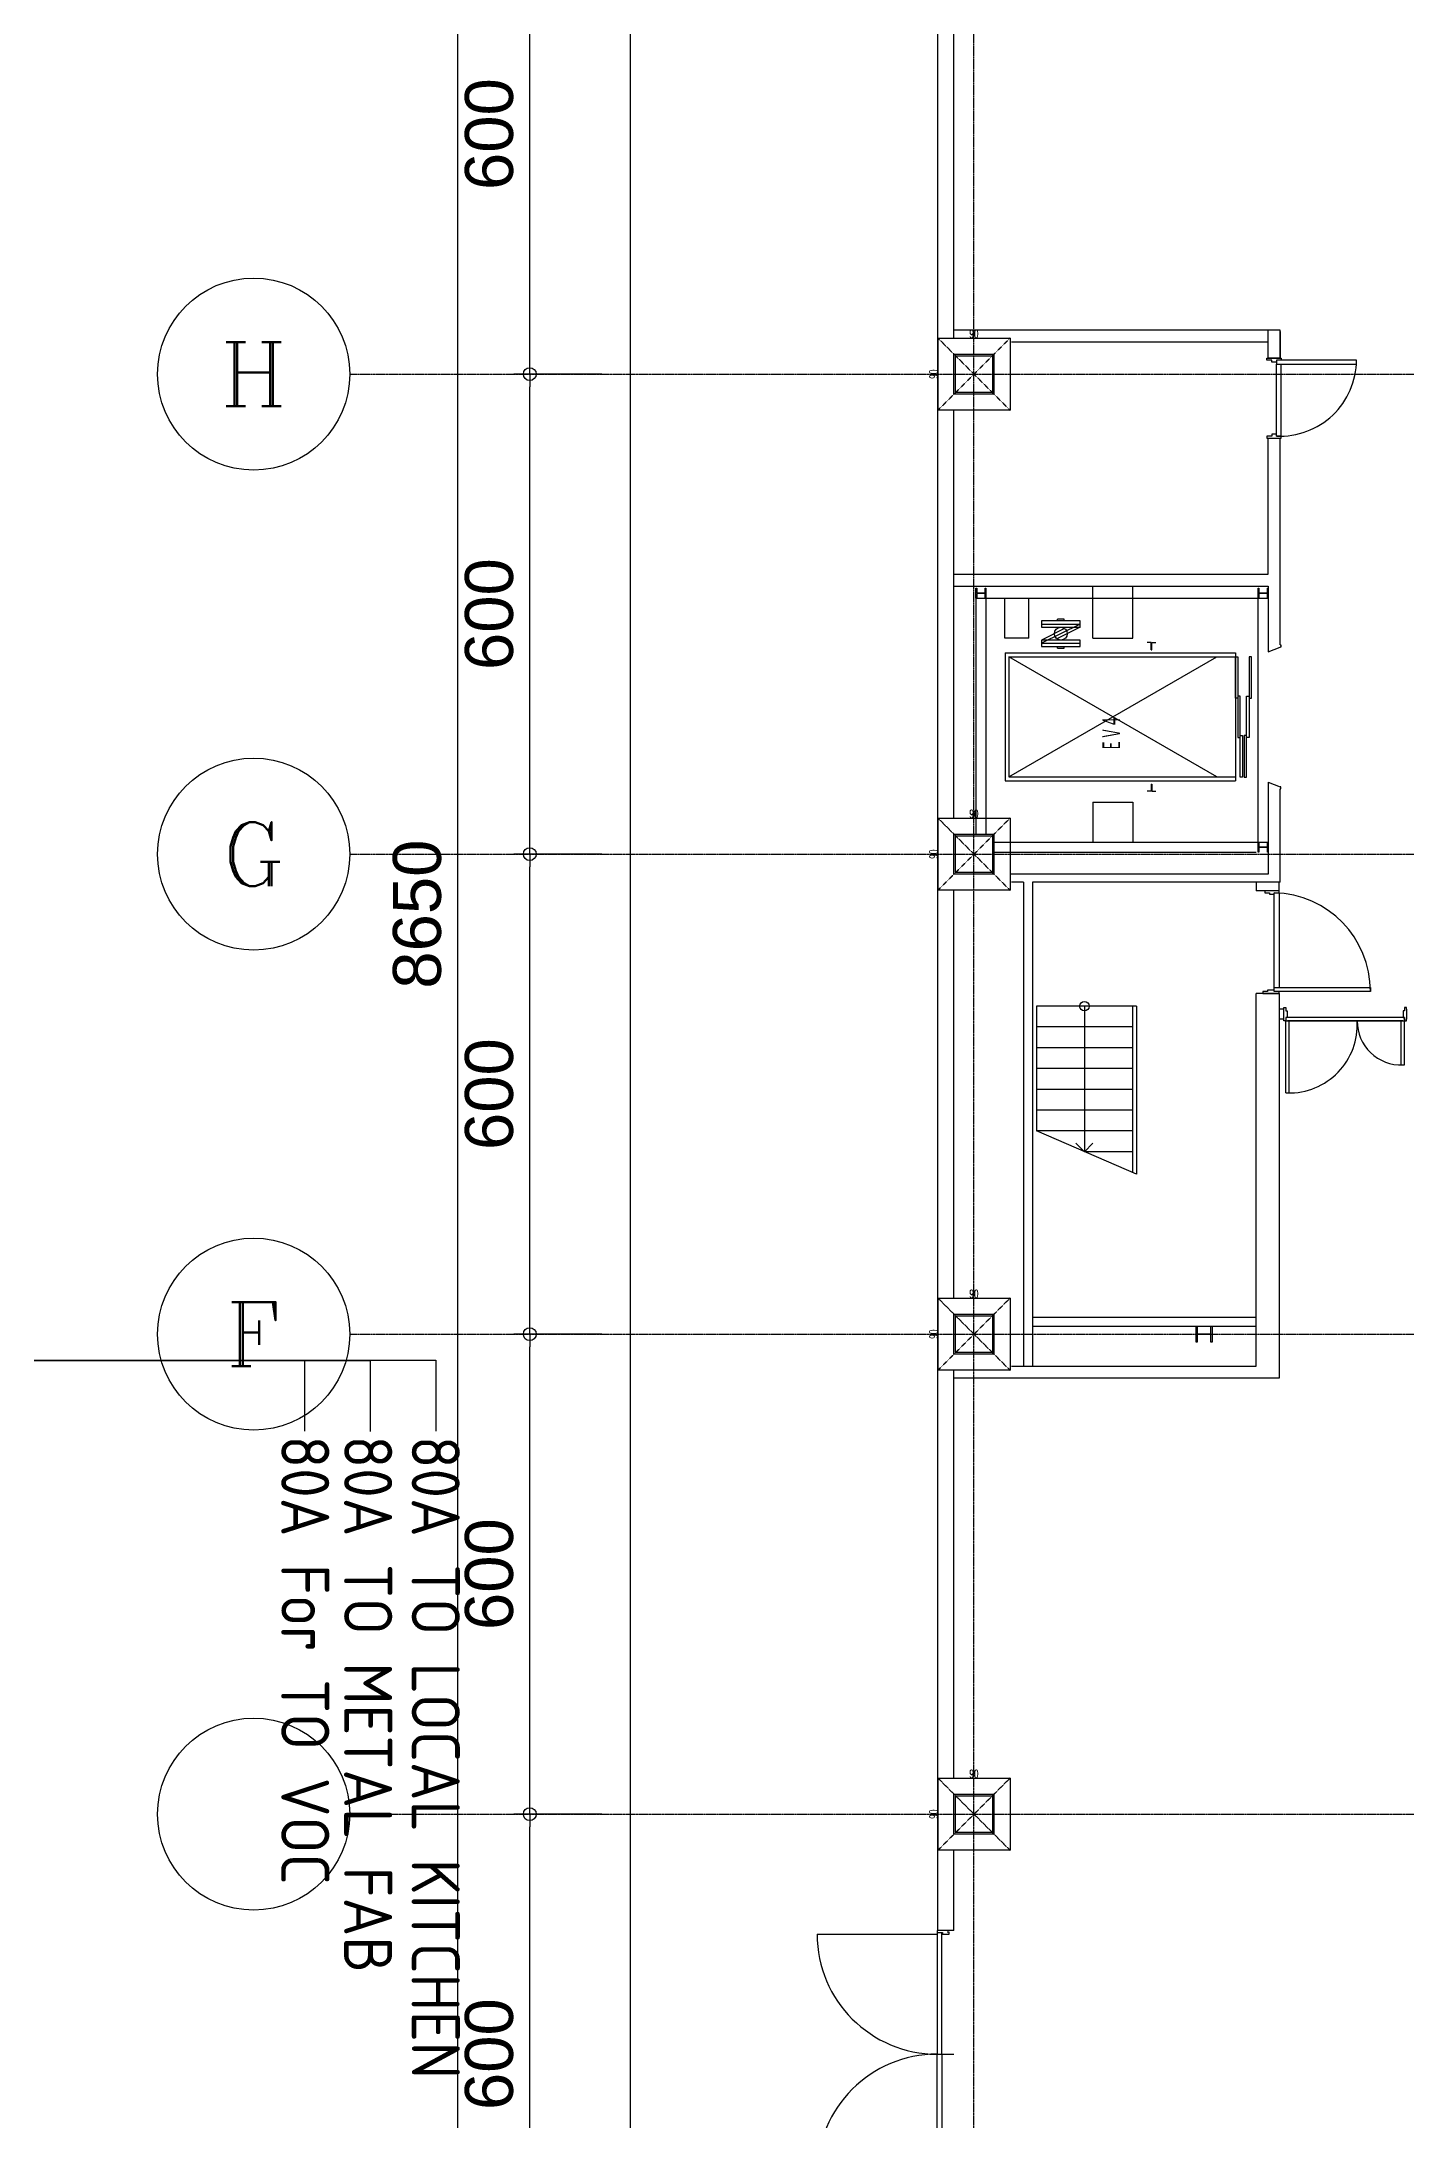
# Model space of a CAD drawing. Header units: millimetres. Extents: x -21841 to 195597, y -1659 to 112111.
# Drawn here: x -1105 to 600, y 13567 to 16166 of the extents above; entities that cross this region are included whole.
import ezdxf
from ezdxf.enums import TextEntityAlignment as Align

# ---------------------------------------------------------------- set-up
doc = ezdxf.new("R2010")
doc.units = ezdxf.units.MM
for name, pattern in [('X-N-FAB-L10$0$CENTERK5', [6.916, 6.667, -0.083, 0.083, -0.083]), ('X-N-FAB-L10$0$COL-CEN-LIN', [3.25, 2.5, -0.25, 0.25, -0.25]), ('X-N-FAB-L10$0$HIDDEN', [0.375, 0.25, -0.125])]:
    doc.linetypes.add(name, pattern=pattern)
for name, color, linetype in [('0-FMCS', 6, 'Continuous'), ('0-XREF', 7, 'Continuous'), ('188K-SM-07-F10-MECH-Nature Gas-Y2257103$0$PV-TXT', 7, 'Continuous'), ('X-N-FAB-L10$0$0-MC', 8, 'Continuous'), ('X-N-FAB-L10$0$0-NC', 8, 'Continuous'), ('X-N-FAB-L10$0$0-ND', 8, 'Continuous'), ('X-N-FAB-L10$0$08', 8, 'Continuous'), ('X-N-FAB-L10$0$A-BLOCK', 8, 'Continuous'), ('X-N-FAB-L10$0$BEAM', 8, 'Continuous'), ('X-N-FAB-L10$0$CCL', 8, 'X-N-FAB-L10$0$COL-CEN-LIN'), ('X-N-FAB-L10$0$COL', 8, 'Continuous'), ('X-N-FAB-L10$0$COL-S', 8, 'Continuous'), ('X-N-FAB-L10$0$COLINE', 8, 'X-N-FAB-L10$0$CENTERK5'), ('X-N-FAB-L10$0$DIM', 8, 'Continuous'), ('X-N-FAB-L10$0$DOOR', 8, 'Continuous')]:
    doc.layers.add(name, color=color, linetype=linetype)
doc.layers.add('X-N-FAB-L10$0$STEEL1', color=8, linetype='Continuous', lineweight=0)
doc.styles.add('188K-SM-07-F10-MECH-Nature Gas-Y2257103$0$Standard', font='arial.ttf')
doc.styles.add('188K-SM-07-F10-MECH-Nature Gas-Y2257103$0$XFM7P20PV-200K$0$aa-txt', font='isocp.shx', dxfattribs={"bigfont": 'chineset'})
doc.styles.add('X-N-FAB-L10$0$CHINA', font='simplex.shx', dxfattribs={"width": 0.75, "bigfont": 'chineset.shx'})
doc.styles.add('X-N-FAB-L10$0$COL-NUM', font='romanc')
doc.styles.add('X-N-FAB-L10$0$DIM', font='simplex.shx', dxfattribs={"width": 0.67, "bigfont": 'chineset.shx'})
doc.styles.add('X-N-FAB-L10$0$DimStyUse', font='romans.shx', dxfattribs={"width": 0.7})
doc.styles.add('X-N-FAB-L10$0$Gen-Text', font='arial.ttf', dxfattribs={"height": 2.5})
doc.dimstyles.new('188K-SM-07-F10-MECH-Nature Gas-Y2257103$0$ISO-25', dxfattribs={"dimtxt": 2.5, "dimasz": 2.5, "dimexe": 1.25, "dimexo": 0.625, "dimtad": 1, "dimtxsty": '188K-SM-07-F10-MECH-Nature Gas-Y2257103$0$Standard', "dimcen": 2.5, "dimadec": 0, "dimazin": 0, "dimtfac": 1, "dimtmove": 0, "dimatfit": 3, "dimfxl": 1, "dimarcsym": 0})
doc.dimstyles.new('X-N-FAB-L10$0$cirl', dxfattribs={"dimtxt": 200, "dimasz": 50, "dimexe": 50, "dimexo": 0, "dimgap": 20, "dimtad": 1, "dimdsep": 46, "dimtxsty": 'X-N-FAB-L10$0$DimStyUse', "dimblk": 'X-N-FAB-L10$0$_Origin', "dimcen": 10, "dimdle": 50, "dimclrt": 2, "dimazin": 0, "dimtfac": 1, "dimtix": 1, "dimtmove": 2, "dimatfit": 3, "dimfxl": 10, "dimtolj": 1, "dimarcsym": 0})
doc.dimstyles.new('X-N-FAB-L10$0$JJP_005_defpoint', dxfattribs={"dimtxt": 20, "dimasz": 0.5, "dimexe": 0.5, "dimexo": 0.5, "dimgap": 0.5, "dimtad": 1, "dimdsep": 46, "dimtxsty": 'X-N-FAB-L10$0$DIM', "dimblk": 'X-N-FAB-L10$0$_None', "dimcen": 10, "dimclrd": 256, "dimclre": 256, "dimclrt": 256, "dimadec": 0, "dimazin": 0, "dimtfac": 1, "dimtix": 1, "dimtmove": 2, "dimatfit": 3, "dimldrblk": 'X-N-FAB-L10$0$_None', "dimfxl": 0.5, "dimtolj": 1, "dimtzin": 0, "dimarcsym": 0})

# ---------------------------------------------------------------- blocks, each defined once
blk = doc.blocks.new('X-N-FAB-L10$0$A$C4DFC7D4D')
at = {"layer": 'X-N-FAB-L10$0$STEEL1'}
blk.add_lwpolyline([(0, 0), (0, 150), (11, 150), (11, 79), (139, 79), (139, 150), (150, 150), (150, 0), (139, 0), (139, 71), (11, 71), (11, 0)], close=True, dxfattribs=at)
blk = doc.blocks.new('X-N-FAB-L10$0$A$C3B406B17')
at = {"layer": 'X-N-FAB-L10$0$COLINE', "xscale": -0.8333333333333334, "yscale": 0.8333333333333334, "zscale": 0.8333333333333334, "rotation": 180}
blk.add_blockref('X-N-FAB-L10$0$A$C4DFC7D4D', (0, 125), dxfattribs=at)
blk = doc.blocks.new('X-N-FAB-L10$0$cn-y')
at = {"layer": 'X-N-FAB-L10$0$0-MC'}
blk.add_circle((-50, 0), 50, dxfattribs=at)
at = {"layer": 'X-N-FAB-L10$0$0-NC', "style": 'X-N-FAB-L10$0$COL-NUM'}
blk.add_attdef('GRID-Y', text='', height=50, dxfattribs=at).set_placement((-50, 0), align=Align.MIDDLE_CENTER)
blk = doc.blocks.new('X-N-FAB-L10$0$_Origin')
at = {"color": 0, "linetype": 'ByBlock', "lineweight": -2}
blk.add_line((0, 0), (-1, 0), dxfattribs=at)
blk.add_circle((0, 0), 0.5, dxfattribs=at)
blk = doc.blocks.new('*D755')
at = {"layer": 'DEFPOINTS', "color": 0, "transparency": 16777216}
for p in [(-585, 19400), (-495, 19400), (-495, 10750)]:
    blk.add_point(p, dxfattribs=at)
at = {"layer": 'X-N-FAB-L10$0$DIM', "color": 0, "lineweight": -2, "transparency": 16777216}
for p, q in [((-495, 19400), (-605, 19400)), ((-585, 10766), (-585, 19384)), ((-495, 10750), (-605, 10750))]:
    blk.add_line(p, q, dxfattribs=at)
at = {"layer": 'X-N-FAB-L10$0$DIM', "color": 0, "lineweight": -2, "transparency": 16777216, "xscale": 16, "yscale": 16, "zscale": 16}
for p, rotation in [((-585, 19400), 90), ((-585, 10750), 270)]:
    blk.add_blockref('X-N-FAB-L10$0$_Origin', p, dxfattribs=dict(at, rotation=rotation))
at = {"layer": 'X-N-FAB-L10$0$DIM', "color": 2, "transparency": 16777216, "insert": (-635.6, 15075), "char_height": 2.5, "attachment_point": 5, "rotation": 90, "style": 'X-N-FAB-L10$0$Gen-Text'}
blk.add_mtext('\\A1;{\\H24x;8650}', dxfattribs=at)
blk = doc.blocks.new('*D761')
at = {"layer": 'DEFPOINTS', "color": 0, "transparency": 16777216}
for p in [(-495, 14550), (-405, 14550), (-405, 13950)]:
    blk.add_point(p, dxfattribs=at)
at = {"layer": 'X-N-FAB-L10$0$DIM', "color": 0, "lineweight": -2, "transparency": 16777216}
for p, q in [((-405, 14550), (-515, 14550)), ((-495, 13966), (-495, 14534)), ((-405, 13950), (-515, 13950))]:
    blk.add_line(p, q, dxfattribs=at)
at = {"layer": 'X-N-FAB-L10$0$DIM', "color": 0, "lineweight": -2, "transparency": 16777216, "xscale": 16, "yscale": 16, "zscale": 16}
for p, rotation in [((-495, 14550), 90), ((-495, 13950), 270)]:
    blk.add_blockref('X-N-FAB-L10$0$_Origin', p, dxfattribs=dict(at, rotation=rotation))
at = {"layer": 'X-N-FAB-L10$0$DIM', "color": 2, "transparency": 16777216, "insert": (-545.6, 14250), "char_height": 2.5, "attachment_point": 5, "rotation": 90, "style": 'X-N-FAB-L10$0$Gen-Text'}
blk.add_mtext('\\A1;{\\H24x;600}', dxfattribs=at)
blk = doc.blocks.new('*D776')
at = {"layer": 'DEFPOINTS', "color": 0, "transparency": 16777216}
for p in [(-495, 15150), (-405, 15150), (-405, 14550)]:
    blk.add_point(p, dxfattribs=at)
at = {"layer": 'X-N-FAB-L10$0$DIM', "color": 0, "lineweight": -2, "transparency": 16777216}
for p, q in [((-405, 15150), (-515, 15150)), ((-495, 14566), (-495, 15134)), ((-405, 14550), (-515, 14550))]:
    blk.add_line(p, q, dxfattribs=at)
at = {"layer": 'X-N-FAB-L10$0$DIM', "color": 0, "lineweight": -2, "transparency": 16777216, "xscale": 16, "yscale": 16, "zscale": 16}
for p, rotation in [((-495, 15150), 90), ((-495, 14550), 270)]:
    blk.add_blockref('X-N-FAB-L10$0$_Origin', p, dxfattribs=dict(at, rotation=rotation))
at = {"layer": 'X-N-FAB-L10$0$DIM', "color": 2, "transparency": 16777216, "insert": (-545.6, 14850), "char_height": 2.5, "attachment_point": 5, "rotation": 90, "style": 'X-N-FAB-L10$0$Gen-Text'}
blk.add_mtext('\\A1;{\\H24x;600}', dxfattribs=at)
blk = doc.blocks.new('*D777')
at = {"layer": 'DEFPOINTS', "color": 0, "transparency": 16777216}
for p in [(-495, 15750), (-405, 15750), (-405, 15150)]:
    blk.add_point(p, dxfattribs=at)
at = {"layer": 'X-N-FAB-L10$0$DIM', "color": 0, "lineweight": -2, "transparency": 16777216}
for p, q in [((-405, 15750), (-515, 15750)), ((-495, 15166), (-495, 15734)), ((-405, 15150), (-515, 15150))]:
    blk.add_line(p, q, dxfattribs=at)
at = {"layer": 'X-N-FAB-L10$0$DIM', "color": 0, "lineweight": -2, "transparency": 16777216, "xscale": 16, "yscale": 16, "zscale": 16}
for p, rotation in [((-495, 15750), 90), ((-495, 15150), 270)]:
    blk.add_blockref('X-N-FAB-L10$0$_Origin', p, dxfattribs=dict(at, rotation=rotation))
at = {"layer": 'X-N-FAB-L10$0$DIM', "color": 2, "transparency": 16777216, "insert": (-545.6, 15450), "char_height": 2.5, "attachment_point": 5, "rotation": 90, "style": 'X-N-FAB-L10$0$Gen-Text'}
blk.add_mtext('\\A1;{\\H24x;600}', dxfattribs=at)
blk = doc.blocks.new('*D778')
at = {"layer": 'DEFPOINTS', "color": 0, "transparency": 16777216}
for p in [(-495, 16350), (-405, 16350), (-405, 15750)]:
    blk.add_point(p, dxfattribs=at)
at = {"layer": 'X-N-FAB-L10$0$DIM', "color": 0, "lineweight": -2, "transparency": 16777216}
for p, q in [((-405, 16350), (-515, 16350)), ((-495, 15766), (-495, 16334)), ((-405, 15750), (-515, 15750))]:
    blk.add_line(p, q, dxfattribs=at)
at = {"layer": 'X-N-FAB-L10$0$DIM', "color": 0, "lineweight": -2, "transparency": 16777216, "xscale": 16, "yscale": 16, "zscale": 16}
for p, rotation in [((-495, 16350), 90), ((-495, 15750), 270)]:
    blk.add_blockref('X-N-FAB-L10$0$_Origin', p, dxfattribs=dict(at, rotation=rotation))
at = {"layer": 'X-N-FAB-L10$0$DIM', "color": 2, "transparency": 16777216, "insert": (-545.6, 16050), "char_height": 2.5, "attachment_point": 5, "rotation": 90, "style": 'X-N-FAB-L10$0$Gen-Text'}
blk.add_mtext('\\A1;{\\H24x;600}', dxfattribs=at)
blk = doc.blocks.new('*D99')
at = {"layer": 'DEFPOINTS', "lineweight": -2, "transparency": 16777216}
blk.add_line((0, 0), (90, 0), dxfattribs=at)
at = {"layer": 'DEFPOINTS', "color": 0, "transparency": 16777216}
for p in [(0, 0), (90, 0), (90, 0)]:
    blk.add_point(p, dxfattribs=at)
at = {"layer": 'DEFPOINTS', "transparency": 16777216, "insert": (45, 5.5), "char_height": 10, "attachment_point": 5, "style": 'X-N-FAB-L10$0$DIM'}
blk.add_mtext('\\A1;90', dxfattribs=at)
blk = doc.blocks.new('X-N-FAB-L10$0$_None')
blk = doc.blocks.new('*D100')
at = {"layer": 'DEFPOINTS', "lineweight": -2, "transparency": 16777216}
blk.add_line((0, 0), (0, -90), dxfattribs=at)
at = {"layer": 'DEFPOINTS', "color": 0, "transparency": 16777216}
for p in [(0, 0), (0, -90), (0, -90)]:
    blk.add_point(p, dxfattribs=at)
at = {"layer": 'DEFPOINTS', "transparency": 16777216, "insert": (-5.5, -45), "char_height": 10, "attachment_point": 5, "rotation": 90, "style": 'X-N-FAB-L10$0$DIM'}
blk.add_mtext('\\A1;90', dxfattribs=at)
blk = doc.blocks.new('*D939')
at = {"layer": 'DEFPOINTS', "lineweight": -2, "transparency": 16777216}
blk.add_line((15, 15195), (105, 15195), dxfattribs=at)
at = {"layer": 'DEFPOINTS', "color": 0, "transparency": 16777216}
for p in [(15, 15195), (105, 15195), (105, 15195)]:
    blk.add_point(p, dxfattribs=at)
at = {"layer": 'DEFPOINTS', "transparency": 16777216, "insert": (60, 15200.5), "char_height": 10, "attachment_point": 5, "style": 'X-N-FAB-L10$0$DIM'}
blk.add_mtext('\\A1;90', dxfattribs=at)
blk = doc.blocks.new('*D938')
at = {"layer": 'DEFPOINTS', "lineweight": -2, "transparency": 16777216}
blk.add_line((15, 15195), (15, 15105), dxfattribs=at)
at = {"layer": 'DEFPOINTS', "color": 0, "transparency": 16777216}
for p in [(15, 15195), (15, 15105), (15, 15105)]:
    blk.add_point(p, dxfattribs=at)
at = {"layer": 'DEFPOINTS', "transparency": 16777216, "insert": (9.5, 15150), "char_height": 10, "attachment_point": 5, "rotation": 90, "style": 'X-N-FAB-L10$0$DIM'}
blk.add_mtext('\\A1;90', dxfattribs=at)
blk = doc.blocks.new('*D941')
at = {"layer": 'DEFPOINTS', "lineweight": -2, "transparency": 16777216}
blk.add_line((15, 14595), (105, 14595), dxfattribs=at)
at = {"layer": 'DEFPOINTS', "color": 0, "transparency": 16777216}
for p in [(15, 14595), (105, 14595), (105, 14595)]:
    blk.add_point(p, dxfattribs=at)
at = {"layer": 'DEFPOINTS', "transparency": 16777216, "insert": (60, 14600.5), "char_height": 10, "attachment_point": 5, "style": 'X-N-FAB-L10$0$DIM'}
blk.add_mtext('\\A1;90', dxfattribs=at)
blk = doc.blocks.new('*D940')
at = {"layer": 'DEFPOINTS', "lineweight": -2, "transparency": 16777216}
blk.add_line((15, 14595), (15, 14505), dxfattribs=at)
at = {"layer": 'DEFPOINTS', "color": 0, "transparency": 16777216}
for p in [(15, 14595), (15, 14505), (15, 14505)]:
    blk.add_point(p, dxfattribs=at)
at = {"layer": 'DEFPOINTS', "transparency": 16777216, "insert": (9.5, 14550), "char_height": 10, "attachment_point": 5, "rotation": 90, "style": 'X-N-FAB-L10$0$DIM'}
blk.add_mtext('\\A1;90', dxfattribs=at)
blk = doc.blocks.new('*D949')
at = {"layer": 'DEFPOINTS', "lineweight": -2, "transparency": 16777216}
blk.add_line((15, 15795), (105, 15795), dxfattribs=at)
at = {"layer": 'DEFPOINTS', "color": 0, "transparency": 16777216}
for p in [(15, 15795), (105, 15795), (105, 15795)]:
    blk.add_point(p, dxfattribs=at)
at = {"layer": 'DEFPOINTS', "transparency": 16777216, "insert": (60, 15800.5), "char_height": 10, "attachment_point": 5, "style": 'X-N-FAB-L10$0$DIM'}
blk.add_mtext('\\A1;90', dxfattribs=at)
blk = doc.blocks.new('*D948')
at = {"layer": 'DEFPOINTS', "lineweight": -2, "transparency": 16777216}
blk.add_line((15, 15795), (15, 15705), dxfattribs=at)
at = {"layer": 'DEFPOINTS', "color": 0, "transparency": 16777216}
for p in [(15, 15795), (15, 15705), (15, 15705)]:
    blk.add_point(p, dxfattribs=at)
at = {"layer": 'DEFPOINTS', "transparency": 16777216, "insert": (9.5, 15750), "char_height": 10, "attachment_point": 5, "rotation": 90, "style": 'X-N-FAB-L10$0$DIM'}
blk.add_mtext('\\A1;90', dxfattribs=at)
blk = doc.blocks.new('*D1084')
at = {"layer": 'DEFPOINTS', "lineweight": -2, "transparency": 16777216}
blk.add_line((15, 13995), (105, 13995), dxfattribs=at)
at = {"layer": 'DEFPOINTS', "color": 0, "transparency": 16777216}
for p in [(15, 13995), (105, 13995), (105, 13995)]:
    blk.add_point(p, dxfattribs=at)
at = {"layer": 'DEFPOINTS', "transparency": 16777216, "insert": (60, 14000.5), "char_height": 10, "attachment_point": 5, "style": 'X-N-FAB-L10$0$DIM'}
blk.add_mtext('\\A1;90', dxfattribs=at)
blk = doc.blocks.new('*D1083')
at = {"layer": 'DEFPOINTS', "lineweight": -2, "transparency": 16777216}
blk.add_line((15, 13995), (15, 13905), dxfattribs=at)
at = {"layer": 'DEFPOINTS', "color": 0, "transparency": 16777216}
for p in [(15, 13995), (15, 13905), (15, 13905)]:
    blk.add_point(p, dxfattribs=at)
at = {"layer": 'DEFPOINTS', "transparency": 16777216, "insert": (9.5, 13950), "char_height": 10, "attachment_point": 5, "rotation": 90, "style": 'X-N-FAB-L10$0$DIM'}
blk.add_mtext('\\A1;90', dxfattribs=at)
blk = doc.blocks.new('188K-SM-07-F10-MECH-Nature Gas-Y2257103$0$_Oblique')
at = {"color": 0, "linetype": 'ByBlock', "lineweight": -2}
blk.add_line((-0.5, -0.5), (0.5, 0.5), dxfattribs=at)
blk = doc.blocks.new('X-CUB1-L10')
at = {"layer": 'DEFPOINTS'}
blk.add_lwpolyline([(-369.1, 17860.2), (-6613.9, 17860.2), (-6613.9, 12945.5), (-369.1, 12945.5)], close=True, dxfattribs=at)
blk = doc.blocks.new('*U98')
at = {"layer": 'DEFPOINTS', "linetype": 'X-N-FAB-L10$0$HIDDEN', "ltscale": 0.1}
for p, q in [((90, 0), (0, -90)), ((0, 0), (90, -90))]:
    blk.add_line(p, q, dxfattribs=at)
at = {"layer": 'X-N-FAB-L10$0$COL', "ltscale": 0.1}
blk.add_lwpolyline([(0, 0), (90, 0), (90, -90), (0, -90)], close=True, dxfattribs=at)
at = {"layer": 'DEFPOINTS'}
dim = blk.add_linear_dim(base=(0, -90), p1=(0, 0), p2=(0, -90), angle=90, dimstyle='X-N-FAB-L10$0$JJP_005_defpoint', override={"dimtxt": 10}, dxfattribs=at)
dim.commit()
dim.dimension.update_dxf_attribs({"geometry": '*D100', "text_midpoint": (-5.5, -45)})
dim = blk.add_linear_dim(base=(90, 0), p1=(0, 0), p2=(90, 0), dimstyle='X-N-FAB-L10$0$JJP_005_defpoint', override={"dimtxt": 10}, dxfattribs=at)
dim.commit()
dim.dimension.update_dxf_attribs({"geometry": '*D99', "text_midpoint": (45, 5.5)})
blk = doc.blocks.new('X-N-FAB-L10')
at = {"layer": 'DEFPOINTS', "color": 8, "linetype": 'X-N-FAB-L10$0$HIDDEN', "ltscale": 0.1}
for p, q in [((105, 15795), (15, 15705)), ((15, 15795), (105, 15705)), ((105, 15195), (15, 15105)), ((15, 15195), (105, 15105)), ((105, 14595), (15, 14505)), ((15, 14595), (105, 14505)), ((105, 13995), (15, 13905)), ((15, 13995), (105, 13905)), ((105, 13995), (15, 13905)), ((15, 13995), (105, 13905))]:
    blk.add_line(p, q, dxfattribs=at)
at = {"layer": 'DEFPOINTS', "color": 8}
for q in [(105, 13995), (15, 13905)]:
    blk.add_line((15, 13995), q, dxfattribs=at)
at = {"layer": 'X-N-FAB-L10$0$0-MC', "color": 8}
blk.add_circle((-840, 13950), 120, dxfattribs=at)
at = {"layer": 'X-N-FAB-L10$0$08', "color": 8}
for p, q in [((15, 13804.5), (15, 16450)), ((35, 15795), (35, 16305)), ((442.5, 15805), (35, 15805)), ((427.5, 15790), (427.5, 15805)), ((442.5, 15770), (442.5, 15805)), ((442.5, 15770), (442.5, 15805)), ((442.5, 15803.3), (442.5, 15770)), ((442.5, 15803.3), (442.5, 15770)), ((442.5, 15800), (442.5, 15770)), ((442.5, 15800), (442.5, 15770)), ((35, 15795), (105, 15795)), ((105, 15795), (105, 15705)), ((427.5, 15790), (107, 15790)), ((427.5, 15770), (427.5, 15790)), ((427.5, 15770), (427.5, 15790)), ((442.5, 15770), (427.5, 15770)), ((442.5, 15770), (427.5, 15770)), ((438, 15675), (438, 15762.5)), ((444, 15672.5), (444, 15762.5)), ((105, 15705), (35, 15705)), ((35, 15195), (35, 15705)), ((427.5, 15670), (442.5, 15670)), ((427.5, 15670), (442.5, 15670)), ((427.5, 15500), (427.5, 15670)), ((442.5, 15411.5), (442.5, 15670)), ((35, 15500), (427.5, 15500)), ((35, 15500), (427.5, 15500)), ((35, 15485), (427.488, 15485)), ((35, 15485), (427.5, 15485)), ((62.488, 15470), (62.488, 15175)), ((62.488, 15470), (427.488, 15470)), ((62.5, 15462.5), (62.5, 15175)), ((74.988, 15470), (74.988, 15175)), ((98.5, 15420.1, 20), (98.5, 15470, 20)), ((128.5, 15420.1, 20), (128.5, 15470, 20)), ((208.5, 15470, 20), (208.5, 15485, 20)), ((208.5, 15420.1, 20), (208.5, 15470, 20)), ((258.5, 15470), (258.5, 15485, 20)), ((258.5, 15420.1, 20), (258.5, 15470)), ((414.988, 15155), (414.988, 15470)), ((427.488, 15485), (427.488, 15403.065)), ((144.5, 15437.5, 20), (192.5, 15437.5, 20)), ((192.5, 15437.5, 20), (144.5, 15413.5, 20)), ((164.5, 15441.5, 20), (164.5, 15443.5, 20)), ((172.5, 15441.5, 20), (172.5, 15443.5, 20)), ((128.5, 15420.1, 20), (98.5, 15420.1, 20)), ((173.3, 15431.9, 20), (144.5, 15417.5, 20)), ((144.5, 15413.5, 20), (192.5, 15413.5, 20)), ((192.5, 15433.5, 20), (163.7, 15419.1, 20)), ((164.5, 15407.5, 20), (164.5, 15409.5, 20)), ((172.5, 15407.5, 20), (172.5, 15409.5, 20)), ((208.5, 15420.1), (258.5, 15420.1)), ((281.4, 15414.5), (276.4, 15414.5)), ((281.4, 15405.5), (281.4, 15414.5)), ((282.4, 15414.5), (287.4, 15414.5)), ((282.4, 15405.5), (282.4, 15414.5)), ((442.5, 15411.5), (443.5, 15411.5)), ((443.5, 15411.5), (443.5, 15408.692)), ((99.1, 15401.5), (386.7, 15401.5)), ((99.1, 15401.5), (99.1, 15241.5)), ((103.5, 15396.5), (363.5, 15396.5)), ((363.5, 15246.5), (103.5, 15396.5)), ((103.5, 15246.5), (363.5, 15396.5)), ((103.5, 15396.5), (103.5, 15246.5)), ((281.4, 15405.5), (282.4, 15405.5)), ((363.5, 15396.5), (386.7, 15396.5)), ((363.5, 15396.5), (363.5, 15396.5)), ((386.7, 15401.5), (386.7, 15241.5)), ((427.488, 15403.065), (442.5, 15408.692)), ((443.5, 15408.692), (442.5, 15408.692)), ((99.1, 15241.5), (386.7, 15241.5)), ((103.5, 15246.5), (363.5, 15246.5)), ((281.4, 15228.5), (276.4, 15228.5)), ((281.4, 15237.5), (281.4, 15228.5)), ((281.4, 15237.5), (282.4, 15237.5)), ((282.4, 15237.5), (282.4, 15228.5)), ((282.4, 15228.5), (287.4, 15228.5)), ((363.5, 15246.5), (363.5, 15246.5)), ((363.5, 15246.5), (386.7, 15246.5)), ((427.488, 15239.935), (427.488, 15130)), ((427.488, 15239.935), (442.5, 15234.308)), ((427.5, 15236.5), (427.5, 15125)), ((443.5, 15234.308), (442.5, 15234.308)), ((442.5, 15115), (442.5, 15231.5)), ((442.5, 15231.5), (443.5, 15231.5)), ((443.5, 15231.5), (443.5, 15234.308)), ((208.5, 15214.9), (208.5, 15165)), ((208.5, 15214.9, -20), (258.5, 15214.9, -20)), ((258.5, 15214.9), (258.5, 15165)), ((35, 15195), (105, 15195)), ((105, 15195), (105, 15105)), ((84.988, 15165), (427.488, 15165)), ((85, 15152.5), (412.5, 15152.5)), ((427.5, 15150), (427.5, 15130)), ((427.5, 15150), (427.5, 15130)), ((442.5, 15115), (442.5, 15150)), ((442.5, 15115), (442.5, 15150)), ((427.5, 15125), (105, 15125)), ((105, 15105), (35, 15105)), ((35, 14595), (35, 15105)), ((121.75, 15115), (107, 15115)), ((121.75, 15115), (121.75, 14510)), ((442.5, 15115), (133, 15115)), ((133, 15115), (133, 14510)), ((412.5, 15115), (412.5, 15104)), ((441.25, 15104), (412.5, 15104)), ((435.25, 14979.976), (435.25, 15099.976)), ((441.25, 15104), (441.25, 15115)), ((441.25, 15101.476), (441.25, 14983.476)), ((442.5, 15115.453), (442.5, 15116.724)), ((442.5, 15115.453), (442.5, 15116.724)), ((441.25, 14976), (412.5, 14976)), ((412.5, 14510), (412.5, 14976)), ((441.25, 14976), (441.25, 14495)), ((138, 14960), (138, 14804)), ((263, 14960), (138, 14960)), ((198, 14960), (198, 14778)), ((258, 14960), (258, 14752)), ((263, 14960), (263, 14749.833)), ((447.25, 14956.25), (441.225, 14956.25)), ((447.25, 14943.75), (441.225, 14943.75)), ((447.25, 14943.75), (447.25, 14956.25)), ((449.75, 14851.5), (449.75, 14941.5)), ((595.8, 14941.5), (451.75, 14941.5)), ((453.75, 14851.5), (453.75, 14941.5)), ((593.8, 14886.536), (593.8, 14941.5)), ((597.8, 14886.536), (597.8, 14941.5)), ((600.3, 14956.25), (600.3, 14956.25)), ((600.3, 14956.25), (600.3, 14943.75)), ((600.3, 14943.75), (600.3, 14943.75)), ((258, 14934), (138, 14934)), ((258, 14908), (138, 14908)), ((258, 14882), (138, 14882)), ((593.8, 14886.536), (597.8, 14886.536)), ((258, 14856), (138, 14856)), ((449.75, 14851.5), (453.75, 14851.5)), ((258, 14830), (138, 14830)), ((263, 14749.833), (138, 14804)), ((258, 14804), (138, 14804)), ((198, 14778), (187.394, 14788.607)), ((198, 14778), (208.607, 14788.607)), ((258, 14778), (198, 14778)), ((35, 14595), (105, 14595)), ((105, 14595), (105, 14505)), ((133, 14571.25), (412.5, 14571.25)), ((133, 14560), (412.5, 14560)), ((105, 14505), (35, 14505)), ((35, 13995), (35, 14505)), ((107, 14510), (412.5, 14510)), ((133, 14510), (362.5, 14510)), ((441.25, 14495), (35, 14495)), ((35, 13995), (105, 13995)), ((105, 13995), (105, 13905)), ((35, 13975), (85, 13975)), ((35, 13925), (35, 13975)), ((37, 13973), (83, 13973)), ((37, 13927), (37, 13973)), ((83, 13973), (83, 13927)), ((85, 13975), (85, 13925)), ((85, 13925), (35, 13925)), ((105, 13905), (35, 13905)), ((35, 13804.5), (35, 13905)), ((83, 13927), (37, 13927)), ((35, 13804.5), (15, 13804.5))]:
    blk.add_line(p, q, dxfattribs=at)
for points in [[(35, 15775), (85, 15775), (85, 15725), (35, 15725)], [(37, 15773), (83, 15773), (83, 15727), (37, 15727)], [(440.8, 15770), (444, 15770), (444, 15767.5), (438, 15767.5), (438, 15765), (432, 15765), (432, 15767.5), (426, 15767.5), (426, 15770), (429.2, 15770)], [(440.8, 15770), (444, 15770), (444, 15767.5), (438, 15767.5), (438, 15765), (432, 15765), (432, 15767.5), (426, 15767.5), (426, 15770), (429.2, 15770)], [(537.904, 15767.5), (438, 15767.5), (438, 15762.5), (537.904, 15762.5)], [(440.8, 15670), (444, 15670), (444, 15672.5), (438, 15672.5), (438, 15675), (432, 15675), (432, 15672.5), (426, 15672.5), (426, 15670), (429.2, 15670)], [(440.8, 15670), (444, 15670), (444, 15672.5), (438, 15672.5), (438, 15675), (432, 15675), (432, 15672.5), (426, 15672.5), (426, 15670), (429.2, 15670)], [(74.988, 15482.5), (74.988, 15470), (74.088, 15470), (74.088, 15475.95), (63.388, 15475.95), (63.388, 15470), (62.488, 15470), (62.488, 15482.5), (63.388, 15482.5), (63.388, 15476.55), (74.088, 15476.55), (74.088, 15482.5)], [(427.488, 15482.5), (427.488, 15470), (426.588, 15470), (426.588, 15475.95), (415.888, 15475.95), (415.888, 15470), (414.988, 15470), (414.988, 15482.5), (415.888, 15482.5), (415.888, 15476.55), (426.588, 15476.55), (426.588, 15482.5)], [(386.7, 15344.8), (386.7, 15396.5), (389.7, 15396.5), (389.7, 15344.8)], [(406.7, 15344.8), (406.7, 15396.5), (403.7, 15396.5), (403.7, 15344.8)], [(389.7, 15347.3), (389.7, 15295.6), (392.7, 15295.6), (392.7, 15347.3)], [(403.7, 15347.3), (403.7, 15295.6), (400.7, 15295.6), (400.7, 15347.3)], [(395.7, 15298.1), (395.7, 15246.4), (392.7, 15246.4), (392.7, 15298.1)], [(397.7, 15298.1), (397.7, 15246.4), (400.7, 15246.4), (400.7, 15298.1)], [(35, 15175), (85, 15175), (85, 15125), (35, 15125)], [(37, 15173), (83, 15173), (83, 15127), (37, 15127)], [(427.488, 15165), (427.488, 15152.5), (426.588, 15152.5), (426.588, 15158.45), (415.888, 15158.45), (415.888, 15152.5), (414.988, 15152.5), (414.988, 15165), (415.888, 15165), (415.888, 15159.05), (426.588, 15159.05), (426.588, 15165)], [(426.45, 15104), (423.25, 15104), (423.25, 15101.5), (429.25, 15101.5), (429.25, 15100), (435.25, 15100), (435.25, 15101.5), (441.25, 15101.5), (441.25, 15104), (441.25, 15104)], [(438.05, 14976), (441.25, 14976), (441.25, 14978.5), (435.25, 14978.5), (435.25, 14980), (426.75, 14980), (426.75, 14978.5), (420.75, 14978.5), (420.75, 14976), (423.95, 14976)], [(555.254, 14978.476), (435.25, 14978.476), (435.25, 14983.476), (555.254, 14983.476)], [(555.254, 14978.476), (435.25, 14978.476), (435.25, 14983.476), (555.254, 14983.476)], [(597.8, 14941.5), (597.8, 14946), (449.75, 14946), (449.75, 14941.5)], [(35, 14575), (85, 14575), (85, 14525), (35, 14525)], [(37, 14573), (83, 14573), (83, 14527), (37, 14527)], [(357.5, 14560), (357.5, 14540), (356.06, 14540), (356.06, 14549.52), (338.94, 14549.52), (338.94, 14540), (337.5, 14540), (337.5, 14560), (338.94, 14560), (338.94, 14550.48), (356.06, 14550.48), (356.06, 14560)]]:
    blk.add_lwpolyline(points, close=True, dxfattribs=at)
at = {"layer": 'X-N-FAB-L10$0$08', "color": 8, "elevation": 20}
for points in [[(144.5, 15433.5), (192.5, 15433.5), (192.5, 15441.5), (144.5, 15441.5)], [(144.5, 15409.5), (192.5, 15409.5), (192.5, 15417.5), (144.5, 15417.5)]]:
    blk.add_lwpolyline(points, close=True, dxfattribs=at)
for points in [[(172.5, 15443.5), (164.5, 15443.5)], [(164.5, 15407.5), (172.5, 15407.5)]]:
    blk.add_lwpolyline(points, dxfattribs=at)
at = {"layer": 'X-N-FAB-L10$0$08', "color": 8}
for points in [[(447.25, 14956.25), (447.25, 14958.5), (449.75, 14958.5), (449.75, 14954), (451.25, 14954), (451.25, 14946), (449.75, 14946), (449.75, 14941.5), (447.25, 14941.5), (447.25, 14943.75)], [(600.3, 14956.25), (600.3, 14958.5), (597.8, 14958.5), (597.8, 14954), (596.3, 14954), (596.3, 14946), (597.8, 14946), (597.8, 14941.5), (600.3, 14941.5), (600.3, 14943.75)]]:
    blk.add_lwpolyline(points, dxfattribs=at)
for centre, radius in [((168.5, 15425.5, 20), 8), ((198, 14960), 6)]:
    blk.add_circle(centre, radius, dxfattribs=at)
for centre, radius, start, end in [((442.164, 15768.248), 95.839, 267.509838, 359.552561), ((432.745, 14978.991), 122.51, 359.759027, 88.828153), ((453.755, 14936.659), 85.182, 268.65106, 3.258083), ((593.612, 14941.305), 54.812, 179.795705, 272.288237)]:
    blk.add_arc(centre, radius, start, end, dxfattribs=at)
at = {"layer": 'X-N-FAB-L10$0$CCL', "color": 8}
for p, q in [((60, 10600), (60, 19760)), ((-720, 15750), (27370, 15750)), ((-720, 15150), (27370, 15150)), ((-720, 14550), (27370, 14550)), ((-720, 13950), (27370, 13950))]:
    blk.add_line(p, q, dxfattribs=at)
at = {"layer": 'X-N-FAB-L10$0$COL', "color": 8, "ltscale": 0.1}
for p, q in [((15, 13995), (105, 13995)), ((15, 13905), (15, 13995)), ((105, 13995), (105, 13905)), ((105, 13905), (15, 13905))]:
    blk.add_line(p, q, dxfattribs=at)
for points in [[(15, 15795), (105, 15795), (105, 15705), (15, 15705)], [(15, 15195), (105, 15195), (105, 15105), (15, 15105)], [(15, 14595), (105, 14595), (105, 14505), (15, 14505)], [(15, 13995), (105, 13995), (105, 13905), (15, 13905)]]:
    blk.add_lwpolyline(points, close=True, dxfattribs=at)
at = {"layer": 'X-N-FAB-L10$0$COL-S', "color": 8}
for p, q in [((35, 15775), (85, 15775)), ((35, 15725), (35, 15775)), ((85, 15775), (85, 15725)), ((85, 15725), (35, 15725)), ((35, 15175), (85, 15175)), ((35, 15125), (35, 15175)), ((85, 15175), (85, 15125)), ((85, 15125), (35, 15125)), ((35, 14575), (85, 14575)), ((35, 14525), (35, 14575)), ((85, 14575), (85, 14525)), ((85, 14525), (35, 14525)), ((35, 13975), (85, 13975)), ((35, 13925), (35, 13975)), ((35, 13975), (85, 13975)), ((35, 13925), (35, 13975)), ((85, 13975), (85, 13925)), ((85, 13975), (85, 13925)), ((85, 13925), (35, 13925)), ((85, 13925), (35, 13925))]:
    blk.add_line(p, q, dxfattribs=at)
for points in [[(35, 15775), (85, 15775), (85, 15725), (35, 15725)], [(35, 15175), (85, 15175), (85, 15125), (35, 15125)], [(35, 14575), (85, 14575), (85, 14525), (35, 14525)]]:
    blk.add_lwpolyline(points, close=True, dxfattribs=at)
at = {"layer": 'X-N-FAB-L10$0$DIM', "color": 8}
for p, q in [((-405, 13950), (-515, 13950)), ((-495, 13366), (-495, 13934))]:
    blk.add_line(p, q, dxfattribs=at)
at = {"layer": 'X-N-FAB-L10$0$DOOR', "color": 8}
for p, q in [((-136, 13800), (14, 13800)), ((16.5, 13804.5), (14, 13804.5)), ((14, 13804.5), (14, 13802)), ((14, 13802), (20.5, 13802)), ((14, 13801.5), (14, 13650)), ((20, 13801.5), (14, 13801.5)), ((20, 13650), (20, 13801.5)), ((20.5, 13802), (20.5, 13800)), ((20.5, 13800), (29, 13800)), ((29, 13802.5), (26.5, 13802.5)), ((29, 13800), (29, 13802.5)), ((5, 13650), (35, 13650)), ((14, 13650), (20, 13650)), ((14, 13498.5), (14, 13650)), ((14, 13650), (20, 13650)), ((20, 13650), (20, 13498.5))]:
    blk.add_line(p, q, dxfattribs=at)
for centre, start, end in [((14, 13800), 180, 270), ((14, 13500), 90, 180)]:
    blk.add_arc(centre, 150, start, end, dxfattribs=at)
at = {"layer": 'X-N-FAB-L10$0$08', "color": 8, "xscale": -0.1, "yscale": 0.1, "zscale": 0.1}
blk.add_blockref('X-N-FAB-L10$0$A$C3B406B17', (427.488, 15152.5), dxfattribs=at)
at = {"layer": 'X-N-FAB-L10$0$A-BLOCK', "color": 8}
ref = blk.add_blockref('X-N-FAB-L10$0$cn-y', (-720, 15750), dxfattribs=dict(at, xscale=2.399999999999997, yscale=2.399999999999997, zscale=2.399999999999997))
ref.add_attrib('GRID-Y', 'H', dxfattribs={"layer": 'X-N-FAB-L10$0$0-NC', "height": 80, "style": 'X-N-FAB-L10$0$COL-NUM'}).set_placement((-840, 15750), align=Align.MIDDLE_CENTER)
ref = blk.add_blockref('X-N-FAB-L10$0$cn-y', (-720, 15150), dxfattribs=dict(at, xscale=2.399999999999997, yscale=2.399999999999997, zscale=2.399999999999997))
ref.add_attrib('GRID-Y', 'G', dxfattribs={"layer": 'X-N-FAB-L10$0$0-NC', "height": 80, "style": 'X-N-FAB-L10$0$COL-NUM'}).set_placement((-840, 15150), align=Align.MIDDLE_CENTER)
ref = blk.add_blockref('X-N-FAB-L10$0$cn-y', (-720, 14550), dxfattribs=dict(at, xscale=2.399999999999997, yscale=2.399999999999997, zscale=2.399999999999997))
ref.add_attrib('GRID-Y', 'F', dxfattribs={"layer": 'X-N-FAB-L10$0$0-NC', "height": 80, "style": 'X-N-FAB-L10$0$COL-NUM'}).set_placement((-840, 14550), align=Align.MIDDLE_CENTER)
at = {"layer": 'X-N-FAB-L10$0$BEAM', "color": 8}
for p in [(15, 15795), (15, 15195), (15, 14595)]:
    blk.add_blockref('*U98', p, dxfattribs=at)
at = {"layer": 'X-N-FAB-L10$0$DIM', "color": 8, "xscale": 16, "yscale": 16, "zscale": 16, "rotation": 90}
blk.add_blockref('X-N-FAB-L10$0$_Origin', (-495, 13950), dxfattribs=at)
at = {"layer": 'DEFPOINTS', "color": 8, "insert": (60, 14000.5), "char_height": 10, "attachment_point": 5, "style": 'X-N-FAB-L10$0$DIM'}
blk.add_mtext('\\A1;90', dxfattribs=at)
at = {"layer": 'DEFPOINTS', "color": 8, "insert": (9.5, 13950), "char_height": 10, "attachment_point": 5, "rotation": 90, "style": 'X-N-FAB-L10$0$DIM'}
blk.add_mtext('\\A1;90', dxfattribs=at)
at = {"layer": 'X-N-FAB-L10$0$0-NC', "color": 8, "style": 'X-N-FAB-L10$0$COL-NUM'}
for p in [(1860, 19880), (2760, 19880), (3660, 19880), (4560, 19880), (5460, 19880), (6360, 19880), (7260, 19880), (8160, 19880), (9060, 19880), (9960, 19880), (10860, 19880), (11760, 19880), (12660, 19880), (13560, 19880), (14460, 19880), (15360, 19880), (16260, 19880), (17160, 19880), (18060, 19880), (18960, 19880), (19860, 19880), (20760, 19880), (21660, 19880), (22560, 19880), (-840, 13950), (-840, 13350), (-840, 12750), (-840, 12150), (-840, 11550), (-840, 10750)]:
    blk.add_attdef('GRID-Y', text='', height=120, dxfattribs=at).set_placement(p, align=Align.MIDDLE_CENTER)
at = {"layer": 'X-N-FAB-L10$0$0-ND', "color": 8, "style": 'X-N-FAB-L10$0$CHINA'}
blk.add_attdef('NO', text='', height=33.333, dxfattribs=at).set_placement((23327.5, 11380), align=Align.MIDDLE)
at = {"layer": 'X-N-FAB-L10$0$08', "color": 8, "style": 'X-N-FAB-L10$0$DIM', "width": 0.6}
blk.add_text('ＥＶ４', height=25, rotation=90, dxfattribs=at).set_placement((244.961, 15278.365))
at = {"layer": 'X-N-FAB-L10$0$DIM', "color": 8, "insert": (-545.634, 13650), "char_height": 2.5, "attachment_point": 5, "rotation": 90, "style": 'X-N-FAB-L10$0$Gen-Text'}
blk.add_mtext('\\A1;{\\H24x;600}', dxfattribs=at)
at = {"layer": 'DEFPOINTS', "color": 8}
for base, p1, p2, picture, middle in [((105, 15795), (15, 15795), (105, 15795), '*D949', (60, 15800.5)), ((105, 15195), (15, 15195), (105, 15195), '*D939', (60, 15200.5)), ((105, 14595), (15, 14595), (105, 14595), '*D941', (60, 14600.5)), ((105, 13995), (15, 13995), (105, 13995), '*D1084', (60, 14000.5))]:
    dim = blk.add_linear_dim(base=base, p1=p1, p2=p2, dimstyle='X-N-FAB-L10$0$JJP_005_defpoint', override={"dimtxt": 10}, dxfattribs=at)
    dim.commit()
    dim.dimension.update_dxf_attribs({"geometry": picture, "text_midpoint": middle})
for base, p1, p2, picture, middle in [((15, 15705), (15, 15795), (15, 15705), '*D948', (9.5, 15750)), ((15, 15105), (15, 15195), (15, 15105), '*D938', (9.5, 15150)), ((15, 14505), (15, 14595), (15, 14505), '*D940', (9.5, 14550)), ((15, 13905), (15, 13995), (15, 13905), '*D1083', (9.5, 13950))]:
    dim = blk.add_linear_dim(base=base, p1=p1, p2=p2, angle=90, dimstyle='X-N-FAB-L10$0$JJP_005_defpoint', override={"dimtxt": 10}, dxfattribs=at)
    dim.commit()
    dim.dimension.update_dxf_attribs({"geometry": picture, "text_midpoint": middle})
at = {"layer": 'X-N-FAB-L10$0$DIM', "color": 8}
for base, p1, p2, picture, middle in [((-585, 19400), (-495, 10750), (-495, 19400), '*D755', (-635.634, 15075)), ((-495, 16350), (-405, 15750), (-405, 16350), '*D778', (-545.634, 16050)), ((-495, 15750), (-405, 15150), (-405, 15750), '*D777', (-545.634, 15450)), ((-495, 15150), (-405, 14550), (-405, 15150), '*D776', (-545.634, 14850)), ((-495, 14550), (-405, 13950), (-405, 14550), '*D761', (-545.634, 14250))]:
    dim = blk.add_linear_dim(base=base, p1=p1, p2=p2, angle=90, text='{\\H24x;<>}', dimstyle='X-N-FAB-L10$0$cirl', override={"dimtxt": 60, "dimasz": 16, "dimexe": 20, "dimgap": 20, "dimtxsty": 'X-N-FAB-L10$0$Gen-Text'}, dxfattribs=at)
    dim.commit()
    dim.dimension.update_dxf_attribs({"geometry": picture, "text_midpoint": middle})
blk = doc.blocks.new('188K-SM-07-F10-MECH-Nature Gas-Y2257103')
at = {"layer": '188K-SM-07-F10-MECH-Nature Gas-Y2257103$0$PV-TXT', "extrusion": (0, 0, -1), "style": '188K-SM-07-F10-MECH-Nature Gas-Y2257103$0$XFM7P20PV-200K$0$aa-txt', "text_generation_flag": 2}
for s, p in [('80A For TO VOC', (805.6, 14423.2)), ('80A TO METAL FAB', (727, 14423.2)), ('80A TO LOCAL KITCHEN', (642.6, 14422.8))]:
    blk.add_text(s, height=60, rotation=90, dxfattribs=at).set_placement(p)
at = {"layer": '188K-SM-07-F10-MECH-Nature Gas-Y2257103$0$PV-TXT'}
for points in [[(-1467.8, 14517.6), (-776.3, 14517.6), (-776.3, 14428.8)], [(-1447.8, 14517.2), (-694.3, 14517.2), (-694.3, 14428.4)], [(-1427.8, 14517.6), (-612.4, 14517.6), (-612.4, 14428.8)]]:
    blk.add_leader(points, dimstyle='188K-SM-07-F10-MECH-Nature Gas-Y2257103$0$ISO-25', override={"dimscale": 10, "dimgap": 0.625, "dimtad": 0, "dimldrblk": '188K-SM-07-F10-MECH-Nature Gas-Y2257103$0$_Oblique'}, dxfattribs=at)

msp = doc.modelspace()

# ---------------------------------------------------------------- block references
at = {"layer": '0-FMCS', "color": 5}
for name in ['X-N-FAB-L10', 'X-CUB1-L10', '188K-SM-07-F10-MECH-Nature Gas-Y2257103']:
    msp.add_blockref(name, (0, 0), dxfattribs=at)
at = {"layer": '0-XREF'}
msp.add_blockref('X-N-FAB-L10', (0, 0), dxfattribs=at)

doc.saveas('drawing.dxf')
